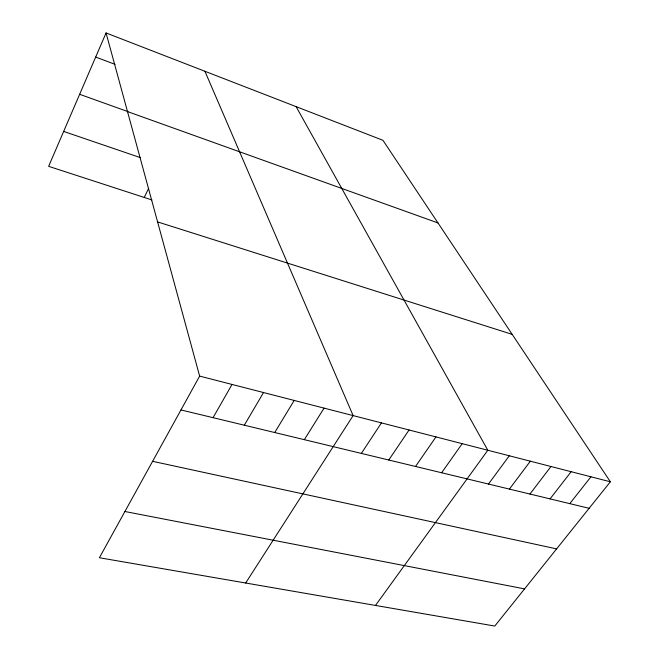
<?xml version="1.0" encoding="UTF-8"?>
<svg xmlns="http://www.w3.org/2000/svg" width="659" height="659" viewBox="0 0 659 659"><rect width="100%" height="100%" fill="white"/><g stroke="black" fill="none" stroke-linecap="round" stroke-linejoin="round"><path stroke-width="0.99" d="M106.058 32.95L199.644 376.108L99.394 557.745L494.785 626.05L610.366 481.787L382.945 140.301L106.058 32.95L48.634 166.332L151.941 199.957M144.255 197.453L148.637 188.342M213.063 417.674L232.026 384.444M244.308 425.203L263.534 392.55M274.721 432.535L294.202 400.441M304.343 439.677L324.055 408.119M245.667 583.017L353.125 415.598L204.924 71.279M361.346 453.408L381.454 422.889M388.769 460.023L409.058 429.989M415.524 466.465L435.97 436.917M441.621 472.758L462.214 443.664M375.482 605.44L487.817 450.254L296.113 106.634M488.467 484.044L509.308 455.781M509.415 489.093L530.347 461.193M529.943 494.044L550.965 466.498M550.059 498.888L571.164 471.696M569.78 503.641L590.958 476.786M124.913 511.508L524.564 588.882M152.608 461.316L556.608 548.881M180.97 409.939L589.121 508.303M199.644 376.108L610.366 481.787M157.583 221.902L512.191 334.36M63.659 131.429L140.507 157.674M79.64 94.295L127.895 111.61M127.5 111.577L437.996 222.956M95.679 57.053L115.061 64.351"/></g></svg>
